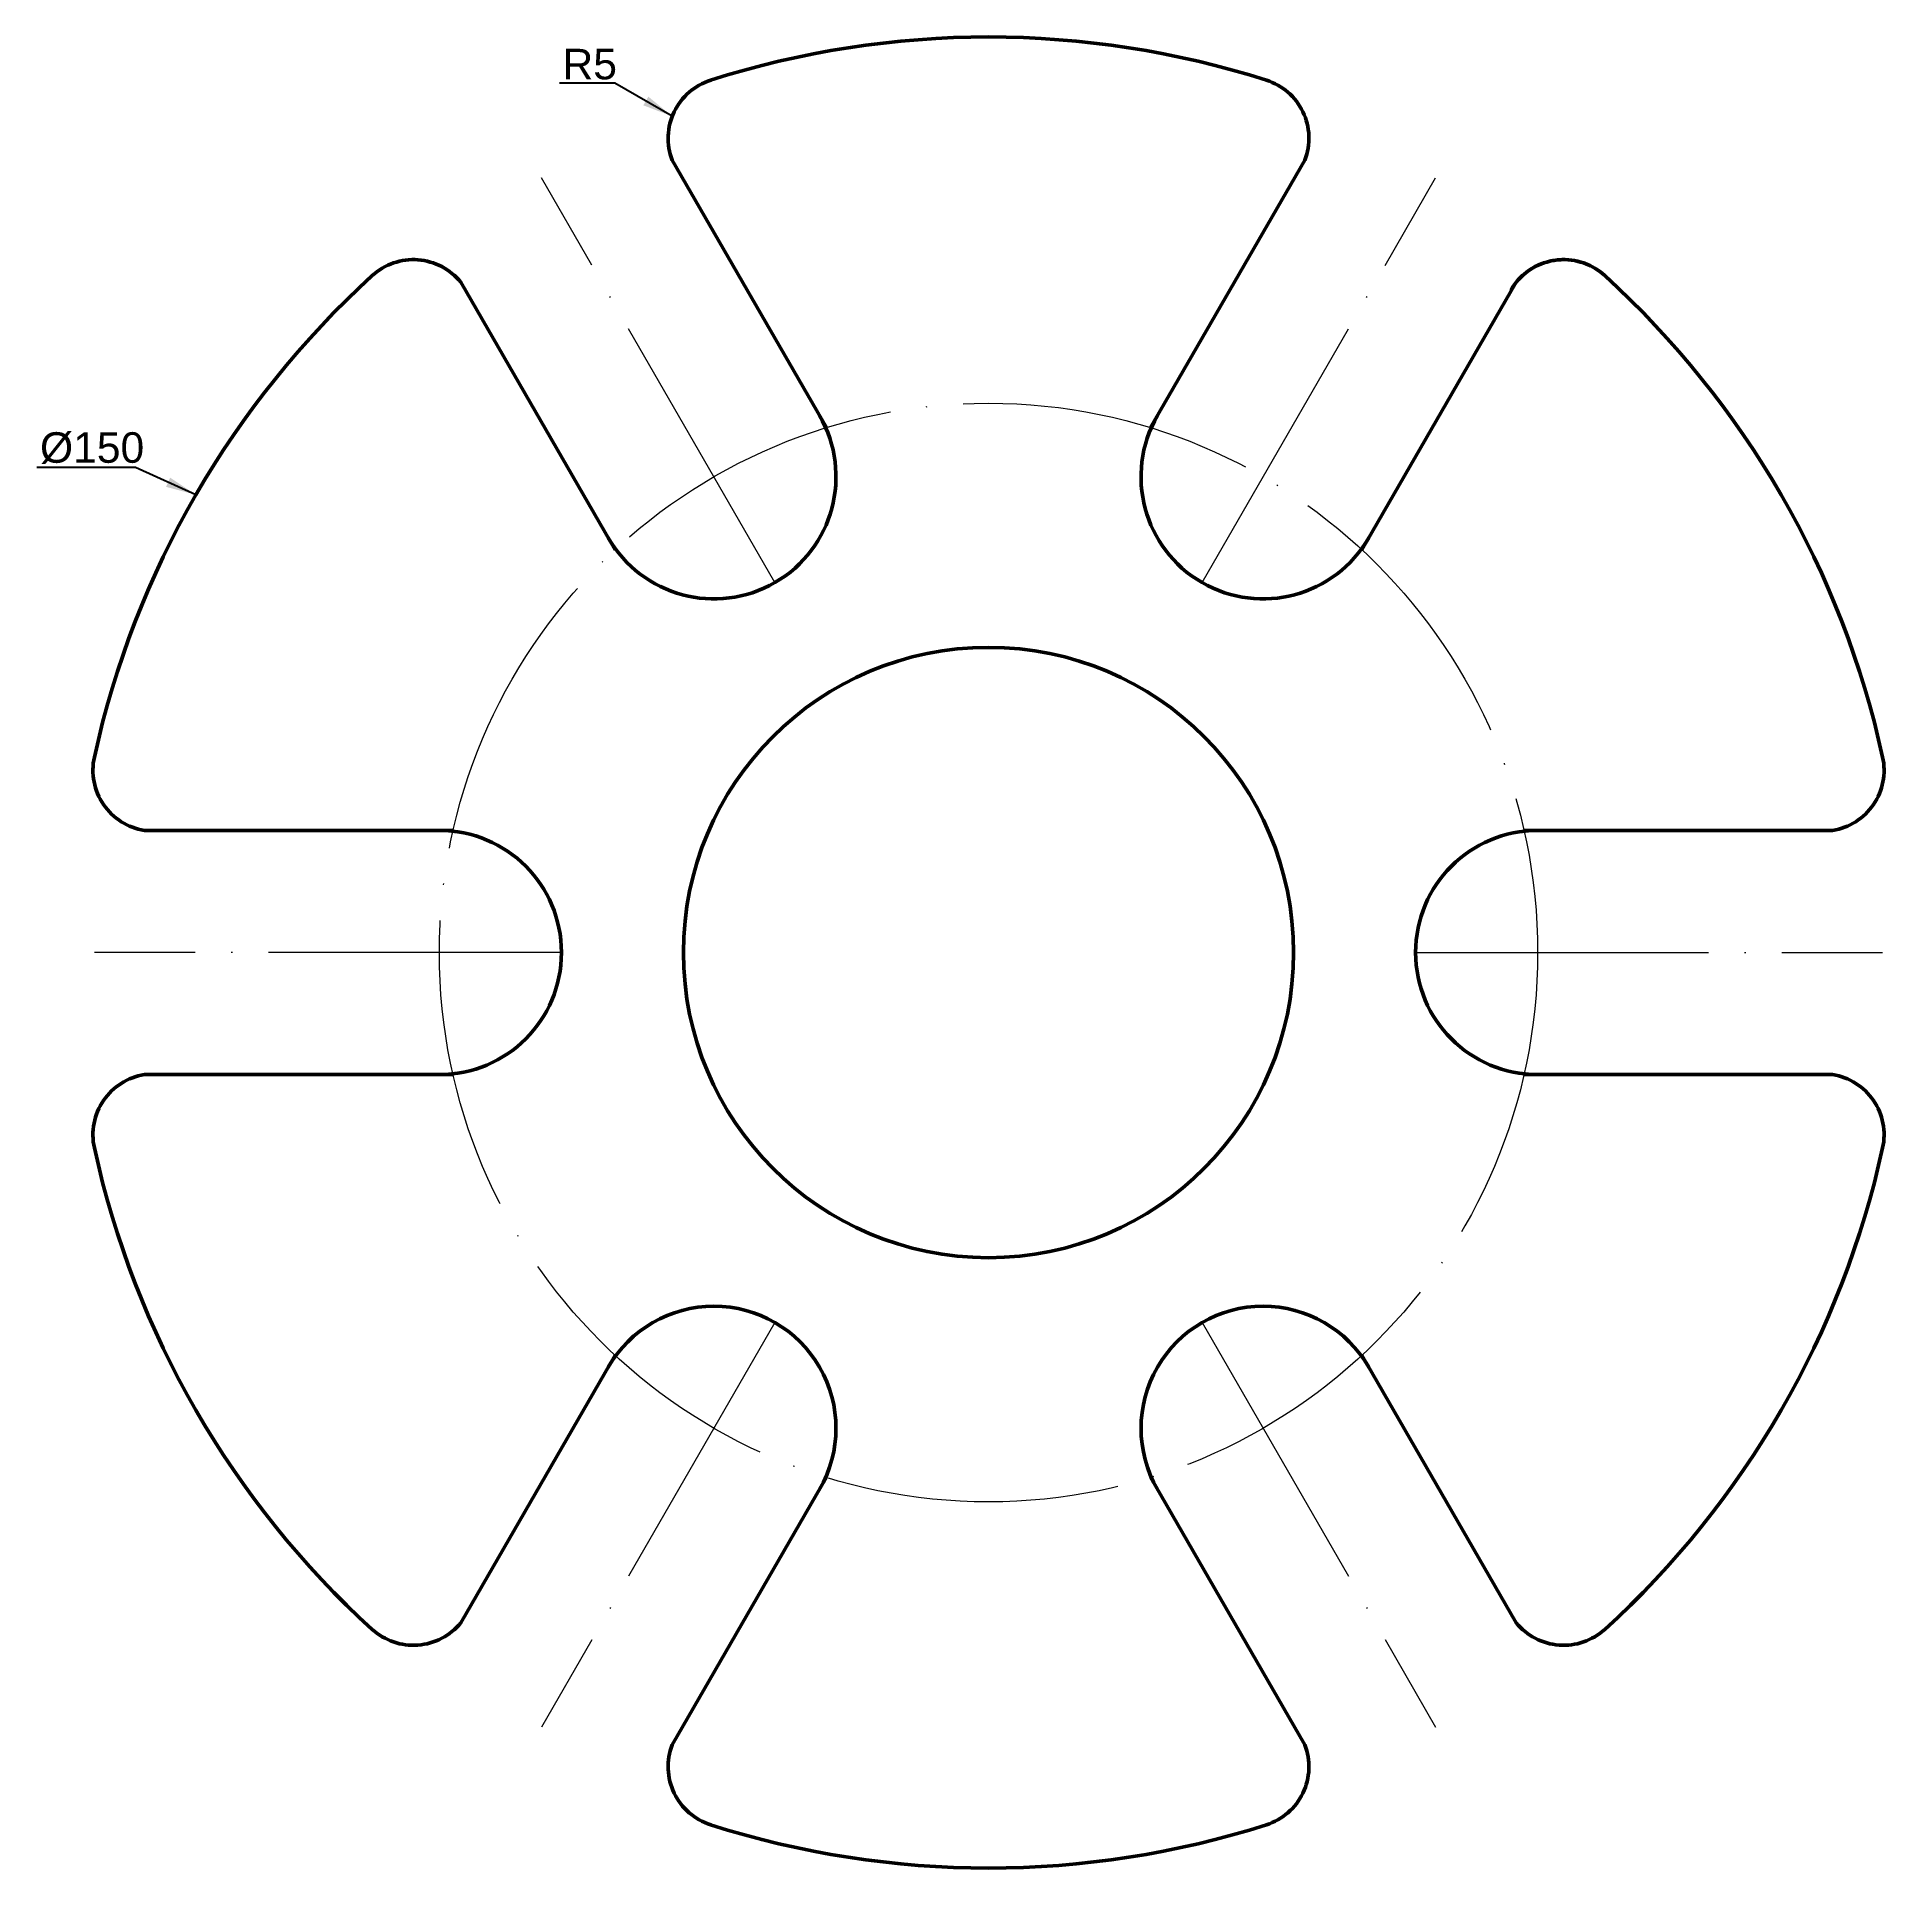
# Model space of a CAD drawing. Header units: millimetres. Extents: x 2502 to 2654, y 687 to 837.
import ezdxf

# ---------------------------------------------------------------- set-up
doc = ezdxf.new("R2010")
doc.units = ezdxf.units.MM
doc.linetypes.add('ACAD_ISO04W100', pattern=[30, 24, -2.95, 0.1, -2.95])
for name, color, linetype, lineweight, true_color in [('Contornos Visibles', 7, 'Continuous', 50, 0xffffff), ('Cotas', 1, 'Continuous', 20, 0xff0000), ('Ejes de revolución', 6, 'ACAD_ISO04W100', 20, 0xff00ff)]:
    doc.layers.add(name, color=color, linetype=linetype, lineweight=lineweight, true_color=true_color)
doc.styles.get("Standard").update_dxf_attribs({"font": ''})
doc.styles.add('textstyle0', font='')
doc.styles.add('textstyle1', font='')
doc.styles.get('Standard').set_extended_font_data('txt')
doc.styles.get('textstyle0').set_extended_font_data('Arial')
doc.styles.get('textstyle1').set_extended_font_data('Arial')
doc.dimstyles.get("Standard").update_dxf_attribs({"dimtxt": 2.5, "dimasz": 2.5, "dimexe": 1.25, "dimexo": 0.625, "dimtad": 1, "dimtxsty": 'Standard', "dimcen": 2.5, "dimadec": 0, "dimazin": 0, "dimtfac": 1, "dimtmove": 0, "dimatfit": 3, "dimfxl": 1, "dimarcsym": 0})

msp = doc.modelspace()

# ---------------------------------------------------------------- linework, layer by layer
at = {"layer": 'Contornos Visibles'}
for p, q in [((2567.08, 804.96), (2554.43, 826.87)), ((2593.63, 804.96), (2606.28, 826.87)), ((2549.75, 794.96), (2537.11, 816.87)), ((2610.95, 794.96), (2623.6, 816.87)), ((2536.48, 771.96), (2511.18, 771.96)), ((2624.23, 771.96), (2649.52, 771.96)), ((2536.48, 751.96), (2511.18, 751.96)), ((2624.23, 751.96), (2649.52, 751.96)), ((2549.75, 728.97), (2537.11, 707.06)), ((2610.95, 728.97), (2623.6, 707.06)), ((2567.08, 718.97), (2554.43, 697.06)), ((2593.63, 718.97), (2606.28, 697.06))]:
    msp.add_line(p, q, dxfattribs=at)
msp.add_circle((2580.35, 761.96), 25, dxfattribs=at)
for centre, radius, start, end in [((2580.35, 761.96), 75, 72.3217, 107.6783), ((2559.1, 828.66), 5, 107.6783, 200.9735), ((2601.61, 828.66), 5, 339.0265, 72.3217), ((2580.35, 761.96), 75, 132.3217, 167.6783), ((2533.22, 813.72), 5, 39.0265, 132.3217), ((2627.48, 813.72), 5, 47.6783, 150), ((2627.48, 813.72), 5, 47.6783, 140.9735), ((2580.35, 761.96), 75, 12.3217, 47.6783), ((2557.85, 800.93), 10, 210, 30), ((2602.85, 800.93), 10, 150, 330), ((2511.96, 776.9), 5, 167.6783, 260.9735), ((2648.74, 776.9), 5, 279.0265, 12.3217), ((2535.35, 761.96), 10, 270, 90), ((2625.35, 761.96), 10, 90, 270), ((2511.96, 747.02), 5, 99.0265, 192.3217), ((2648.74, 747.02), 5, 347.6783, 80.9735), ((2580.35, 761.96), 75, 192.3217, 227.6783), ((2580.35, 761.96), 75, 312.3217, 347.6783), ((2557.85, 722.99), 10, 330, 150), ((2602.85, 722.99), 10, 30, 210), ((2533.22, 710.21), 5, 227.6783, 320.9735), ((2627.48, 710.21), 5, 219.0265, 312.3217), ((2559.1, 695.27), 5, 159.0265, 252.3217), ((2601.61, 695.27), 5, 287.6783, 20.9735), ((2580.35, 761.96), 75, 252.3217, 287.6783)]:
    msp.add_arc(centre, radius, start, end, dxfattribs=at)
at = {"layer": 'Ejes de revolución'}
for p, q in [((2562.85, 792.27), (2543.72, 825.42)), ((2597.85, 792.27), (2616.99, 825.42)), ((2545.35, 761.96), (2507.08, 761.96)), ((2615.35, 761.96), (2653.62, 761.96)), ((2562.85, 731.65), (2543.72, 698.51)), ((2597.85, 731.65), (2616.99, 698.51))]:
    msp.add_line(p, q, dxfattribs=at)
msp.add_circle((2580.35, 761.96), 45, dxfattribs=at)

# ---------------------------------------------------------------- texts
at = {"layer": 'Cotas', "char_height": 2.5, "attachment_point": 1}
for s, insert, style in [('R5', (2545.44, 835.99), 'textstyle0'), ('%%c150', (2502.62, 804.58), 'textstyle1')]:
    msp.add_mtext(s, dxfattribs=dict(at, insert=insert, style=style))

# ---------------------------------------------------------------- leaders
at = {"layer": 'Cotas'}
for points in [[(2554.43, 830.46), (2549.74, 833.19), (2545.19, 833.19)], [(2515.4, 799.46), (2510.44, 801.68), (2502.37, 801.68)]]:
    msp.add_leader(points, dimstyle='Standard', override={"dimscale": 1}, dxfattribs=at)

doc.saveas('drawing.dxf')
